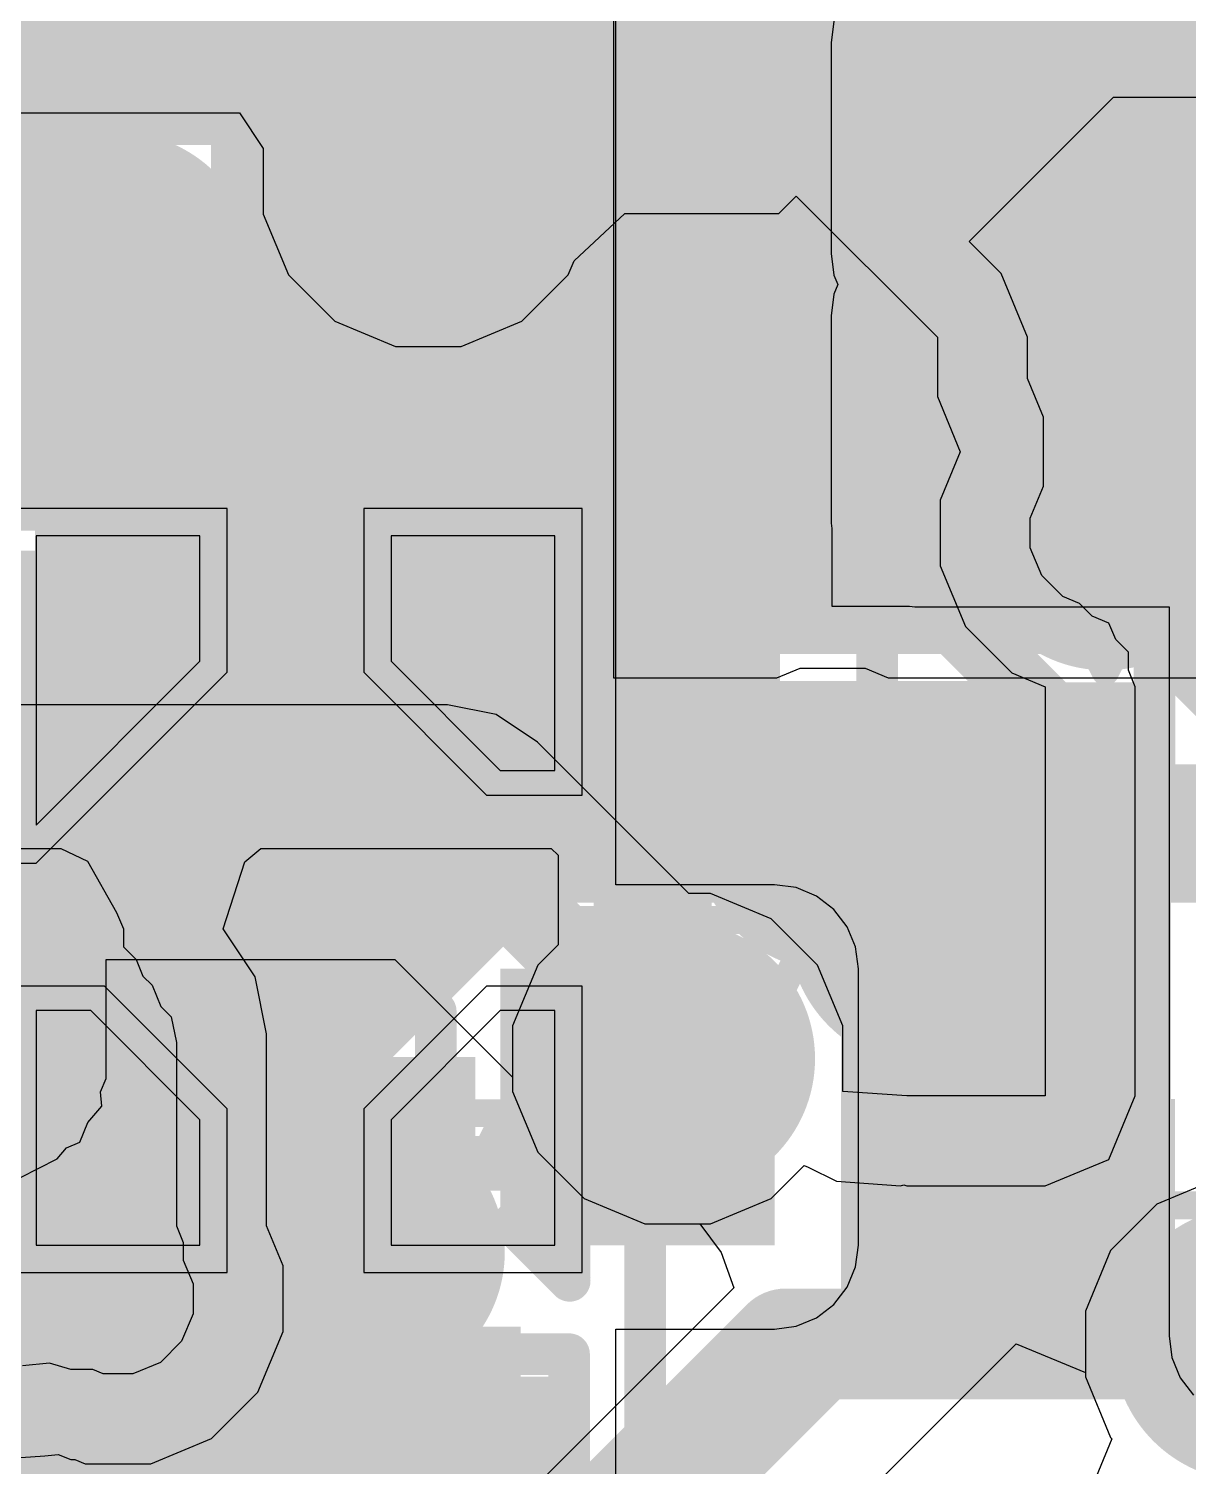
# Model space of a CAD drawing. Header units: inches. Extents: x -35 to 304, y -8 to 63.
# Drawn here: x 7.262 to 9.386, y 2.46 to 5.094 of the extents above; entities that cross this region are included whole.
import ezdxf

# ---------------------------------------------------------------- set-up
doc = ezdxf.new("R2010")
doc.units = ezdxf.units.IN
for name, color, linetype in [('Bottom Layer', 5, 'Continuous'), ('Bottom Overlay', 54, 'Continuous'), ('Bottom Paste', 16, 'Continuous'), ('Bottom Solder', 6, 'Continuous'), ('Drill Drawing', 1, 'Continuous'), ('Layer 2', 16, 'Continuous'), ('Layer 3', 76, 'Continuous'), ('Top Layer', 1, 'Continuous'), ('Top Overlay', 2, 'Continuous'), ('Top Paste', 8, 'Continuous'), ('Top Solder', 216, 'Continuous'), ('Via Holes', 16, 'Continuous')]:
    doc.layers.add(name, color=color, linetype=linetype)

# ---------------------------------------------------------------- blocks, each defined once
blk = doc.blocks.new('DC_096_7')
at = {"layer": 'Top Layer'}
blk.add_hatch(color=1, dxfattribs=at).paths.add_polyline_path([(-2.05, -0.7458), (-0.75, -0.7458), (-0.75, -1.7458), (-2.05, -1.7458)])
at = {"layer": 'Top Paste'}
blk.add_hatch(color=8, dxfattribs=at).paths.add_polyline_path([(-2.05, -0.7458), (-0.75, -0.7458), (-0.75, -1.7458), (-2.05, -1.7458)])
at = {"layer": 'Top Solder'}
blk.add_hatch(color=216, dxfattribs=at).paths.add_polyline_path([(-2.1, -0.6958), (-0.7, -0.6958), (-0.7, -1.7958), (-2.1, -1.7958)])
blk = doc.blocks.new('X_LLGA_3_9')
at = {"layer": 'Top Layer'}
for points in [[(-0.3, 0.3975), (0.3, 0.3975), (0.3, 0.0475), (-0.3, 0.0475)], [(-0.275, -0.0825), (-0.075, -0.0825), (-0.075, -0.3625), (-0.275, -0.3625)], [(0.075, -0.0825), (0.275, -0.0825), (0.275, -0.3625), (0.075, -0.3625)]]:
    blk.add_hatch(color=1, dxfattribs=at).paths.add_polyline_path(points)
at = {"layer": 'Top Paste'}
for points in [[(-0.3, 0.3975), (0.3, 0.3975), (0.3, 0.0475), (-0.3, 0.0475)], [(-0.275, -0.0825), (-0.075, -0.0825), (-0.075, -0.3625), (-0.275, -0.3625)], [(0.075, -0.0825), (0.275, -0.0825), (0.275, -0.3625), (0.075, -0.3625)]]:
    blk.add_hatch(color=8, dxfattribs=at).paths.add_polyline_path(points)
at = {"layer": 'Top Solder'}
for points in [[(-0.35, 0.4475), (0.35, 0.4475), (0.35, -0.0025), (-0.35, -0.0025)], [(-0.325, -0.0325), (-0.025, -0.0325), (-0.025, -0.4125), (-0.325, -0.4125)], [(0.025, -0.0325), (0.325, -0.0325), (0.325, -0.4125), (0.025, -0.4125)]]:
    blk.add_hatch(color=216, dxfattribs=at).paths.add_polyline_path(points)
at = {"layer": 'Top Overlay'}
for points, const_width in [([(-0.381, -0.2257, 1), (-0.4318, -0.2257, 1)], 0.1), ([(-0.4568, -0.2257, 1), (-0.4068, -0.2257, 1)], 0.05), ([(-0.406, -0.2257, 1), (-0.356, -0.2257, 1)], 0.05)]:
    blk.add_lwpolyline(points, format="xyb", close=True, dxfattribs=dict(at, const_width=const_width))
blk = doc.blocks.new('14_LGA__2_5_3__11')
at = {"layer": 'Top Layer'}
blk.add_hatch(color=1, dxfattribs=at).paths.add_polyline_path([(-0.855, 0.575), (-1.465, 0.575), (-1.465, 0.925), (-0.855, 0.925)])
at = {"layer": 'Top Paste'}
blk.add_hatch(color=8, dxfattribs=at).paths.add_polyline_path([(-0.855, 0.575), (-1.465, 0.575), (-1.465, 0.925), (-0.855, 0.925)])
at = {"layer": 'Top Solder'}
for points in [[(-0.7766, 0.5034), (-0.7766, 1.3166), (-0.2234, 1.3166), (-0.2234, 0.5034)], [(-0.7534, 0.4734), (-1.5666, 0.4734), (-1.5666, 1.0266), (-0.7534, 1.0266)]]:
    blk.add_hatch(color=216, dxfattribs=at).paths.add_polyline_path(points)
at = {"layer": 'Top Overlay', "const_width": 0.0762}
for points in [[(-1.55, 1.2), (-1.55, 1.3)], [(-0.95, 1.3), (-1.55, 1.3)]]:
    blk.add_lwpolyline(points, dxfattribs=at)
at = {"layer": 'Top Overlay', "const_width": 0.0381}
for points in [[(-1.569, 1.3, 1), (-1.5309, 1.3, 1)], [(-1.569, 1.3, 1), (-1.5309, 1.3, 1)], [(-0.9691, 1.3, 1), (-0.931, 1.3, 1)], [(-1.569, 1.2, 1), (-1.5309, 1.2, 1)]]:
    blk.add_lwpolyline(points, format="xyb", close=True, dxfattribs=at)
blk = doc.blocks.new('X2_SON_4_1_1__B_15')
at = {"layer": 'Bottom Layer'}
for points in [[(-0.55, 0.275), (-0.55, 0.375), (-0.45, 0.375), (-0.45, 0.275)], [(0.45, 0.275), (0.45, 0.375), (0.55, 0.375), (0.55, 0.275)], [(-0.3394, 0), (0, 0.3394), (0.3394, 0), (0, -0.3394)], [(-0.55, -0.375), (-0.55, -0.275), (-0.45, -0.275), (-0.45, -0.375)], [(0.45, -0.375), (0.45, -0.275), (0.55, -0.275), (0.55, -0.375)]]:
    blk.add_hatch(color=5, dxfattribs=at).paths.add_polyline_path(points)
at = {"layer": 'Bottom Paste'}
blk.add_hatch(color=16, dxfattribs=at).paths.add_polyline_path([(-0.3394, 0), (0, 0.3394), (0.3394, 0), (0, -0.3394)])
at = {"layer": 'Bottom Solder'}
blk.add_hatch(color=6, dxfattribs=at).paths.add_polyline_path([(-0.4831, 0), (0, 0.4831), (0.4831, 0), (0, -0.4831)])
at = {"layer": 'Bottom Layer'}
for p, q in [((-0.22, 0.475), (-0.65, 0.475)), ((-0.65, 0.475), (-0.65, 0.175)), ((-0.22, 0.375), (-0.22, 0.475)), ((0.65, 0.475), (0.22, 0.475)), ((0.22, 0.475), (0.22, 0.375)), ((0.65, 0.175), (0.65, 0.475)), ((-0.42, 0.175), (-0.22, 0.375)), ((0.22, 0.375), (0.42, 0.175)), ((-0.65, 0.175), (-0.42, 0.175)), ((0.42, 0.175), (0.65, 0.175)), ((-0.42, -0.175), (-0.65, -0.175)), ((-0.65, -0.175), (-0.65, -0.475)), ((-0.12, -0.475), (-0.42, -0.175)), ((0.42, -0.175), (0.22, -0.375)), ((0.65, -0.175), (0.42, -0.175)), ((0.65, -0.475), (0.65, -0.175)), ((0.22, -0.375), (0.22, -0.475)), ((-0.65, -0.475), (-0.12, -0.475)), ((0.22, -0.475), (0.65, -0.475))]:
    blk.add_line(p, q, dxfattribs=at)
at = {"layer": 'Bottom Overlay', "const_width": 0.0762}
for points in [[(0.4318, 0.5842), (-0.4572, 0.5842)], [(-0.5588, -0.0762), (-0.5588, 0.0762)], [(0.5588, -0.0762), (0.5588, 0.0762)], [(0.4318, -0.5842), (-0.4572, -0.5842)]]:
    blk.add_lwpolyline(points, dxfattribs=at)
at = {"layer": 'Bottom Overlay'}
for points, const_width in [([(-0.4763, 0.5842, 1), (-0.4381, 0.5842, 1)], 0.0381), ([(0.4128, 0.5842, 1), (0.4508, 0.5842, 1)], 0.0381), ([(-0.5778, 0.0762, 1), (-0.5398, 0.0762, 1)], 0.0381), ([(0.5398, 0.0762, 1), (0.5778, 0.0762, 1)], 0.0381), ([(-0.5778, -0.0762, 1), (-0.5398, -0.0762, 1)], 0.0381), ([(0.5398, -0.0762, 1), (0.5778, -0.0762, 1)], 0.0381), ([(-0.729, -0.325, 1), (-0.779, -0.325, 1)], 0.127), ([(-0.8108, -0.325, 1), (-0.7473, -0.325, 1)], 0.0635), ([(-0.7607, -0.325, 1), (-0.6972, -0.325, 1)], 0.0635), ([(-0.4763, -0.5842, 1), (-0.4381, -0.5842, 1)], 0.0381), ([(0.4128, -0.5842, 1), (0.4508, -0.5842, 1)], 0.0381)]:
    blk.add_lwpolyline(points, format="xyb", close=True, dxfattribs=dict(at, const_width=const_width))
at = {"layer": 'Bottom Paste'}
for p, q in [((-0.22, 0.475), (-0.65, 0.475)), ((-0.65, 0.475), (-0.65, 0.175)), ((-0.22, 0.375), (-0.22, 0.475)), ((0.65, 0.475), (0.22, 0.475)), ((0.22, 0.475), (0.22, 0.375)), ((0.65, 0.175), (0.65, 0.475)), ((-0.42, 0.175), (-0.22, 0.375)), ((0.22, 0.375), (0.42, 0.175)), ((-0.65, 0.175), (-0.42, 0.175)), ((0.42, 0.175), (0.65, 0.175)), ((-0.42, -0.175), (-0.65, -0.175)), ((-0.65, -0.175), (-0.65, -0.475)), ((-0.12, -0.475), (-0.42, -0.175)), ((0.42, -0.175), (0.22, -0.375)), ((0.65, -0.175), (0.42, -0.175)), ((0.65, -0.475), (0.65, -0.175)), ((0.22, -0.375), (0.22, -0.475)), ((-0.65, -0.475), (-0.12, -0.475)), ((0.22, -0.475), (0.65, -0.475))]:
    blk.add_line(p, q, dxfattribs=at)
at = {"layer": 'Bottom Solder'}
for p, q in [((-0.175, 0.525), (-0.7, 0.525)), ((-0.7, 0.525), (-0.7, 0.125)), ((-0.175, 0.35), (-0.175, 0.525)), ((0.7, 0.525), (0.175, 0.525)), ((0.175, 0.525), (0.175, 0.35)), ((0.7, 0.125), (0.7, 0.525)), ((-0.4, 0.125), (-0.175, 0.35)), ((0.175, 0.35), (0.4, 0.125)), ((-0.7, 0.125), (-0.4, 0.125)), ((0.4, 0.125), (0.7, 0.125)), ((-0.4, -0.125), (-0.7, -0.125)), ((-0.7, -0.125), (-0.7, -0.525)), ((-0.05, -0.475), (-0.4, -0.125)), ((0.4, -0.125), (0.175, -0.35)), ((0.7, -0.125), (0.4, -0.125)), ((0.7, -0.525), (0.7, -0.125)), ((0.175, -0.35), (0.175, -0.525)), ((-0.05, -0.525), (-0.05, -0.475)), ((-0.7, -0.525), (-0.05, -0.525)), ((0.175, -0.525), (0.7, -0.525))]:
    blk.add_line(p, q, dxfattribs=at)
blk = doc.blocks.new('R___0201_18')
at = {"layer": 'Top Layer'}
for points in [[(-0.41, 0.185), (-0.14, 0.185), (-0.14, -0.185), (-0.41, -0.185)], [(0.14, 0.185), (0.41, 0.185), (0.41, -0.185), (0.14, -0.185)]]:
    blk.add_hatch(color=1, dxfattribs=at).paths.add_polyline_path(points)
at = {"layer": 'Top Paste'}
for points in [[(-0.41, 0.185), (-0.14, 0.185), (-0.14, -0.185), (-0.41, -0.185)], [(0.14, 0.185), (0.41, 0.185), (0.41, -0.185), (0.14, -0.185)]]:
    blk.add_hatch(color=8, dxfattribs=at).paths.add_polyline_path(points)
at = {"layer": 'Top Solder'}
for points in [[(-0.465, 0.24), (-0.085, 0.24), (-0.085, -0.24), (-0.465, -0.24)], [(0.085, 0.24), (0.465, 0.24), (0.465, -0.24), (0.085, -0.24)]]:
    blk.add_hatch(color=216, dxfattribs=at).paths.add_polyline_path(points)
at = {"layer": 'Top Overlay', "const_width": 0.0762}
for points in [[(-0.4826, 0.254), (0.4826, 0.254)], [(-0.4826, 0.254), (-0.4826, -0.254)], [(0.4826, 0.254), (0.4826, -0.254)], [(-0.4826, -0.254), (0.4826, -0.254)]]:
    blk.add_lwpolyline(points, dxfattribs=at)
at = {"layer": 'Top Overlay', "const_width": 0.0381}
for points in [[(-0.5016, 0.254, 1), (-0.4636, 0.254, 1)], [(-0.5016, 0.254, 1), (-0.4636, 0.254, 1)], [(0.4636, 0.254, 1), (0.5016, 0.254, 1)], [(0.4636, 0.254, 1), (0.5016, 0.254, 1)], [(-0.5016, -0.254, 1), (-0.4636, -0.254, 1)], [(-0.5016, -0.254, 1), (-0.4636, -0.254, 1)], [(0.4636, -0.254, 1), (0.5016, -0.254, 1)], [(0.4636, -0.254, 1), (0.5016, -0.254, 1)]]:
    blk.add_lwpolyline(points, format="xyb", close=True, dxfattribs=at)
blk = doc.blocks.new('R___0201_19')
at = {"layer": 'Top Layer'}
for points in [[(-0.41, 0.185), (-0.14, 0.185), (-0.14, -0.185), (-0.41, -0.185)], [(0.14, 0.185), (0.41, 0.185), (0.41, -0.185), (0.14, -0.185)]]:
    blk.add_hatch(color=1, dxfattribs=at).paths.add_polyline_path(points)
at = {"layer": 'Top Paste'}
for points in [[(-0.41, 0.185), (-0.14, 0.185), (-0.14, -0.185), (-0.41, -0.185)], [(0.14, 0.185), (0.41, 0.185), (0.41, -0.185), (0.14, -0.185)]]:
    blk.add_hatch(color=8, dxfattribs=at).paths.add_polyline_path(points)
at = {"layer": 'Top Solder'}
for points in [[(-0.465, 0.24), (-0.085, 0.24), (-0.085, -0.24), (-0.465, -0.24)], [(0.085, 0.24), (0.465, 0.24), (0.465, -0.24), (0.085, -0.24)]]:
    blk.add_hatch(color=216, dxfattribs=at).paths.add_polyline_path(points)
at = {"layer": 'Top Overlay', "const_width": 0.0762}
for points in [[(0.4826, 0.254), (-0.4826, 0.254)], [(-0.4826, -0.254), (-0.4826, 0.254)], [(0.4826, -0.254), (0.4826, 0.254)], [(0.4826, -0.254), (-0.4826, -0.254)]]:
    blk.add_lwpolyline(points, dxfattribs=at)
at = {"layer": 'Top Overlay', "const_width": 0.0381}
for points in [[(-0.5016, 0.254, 1), (-0.4636, 0.254, 1)], [(-0.5016, 0.254, 1), (-0.4636, 0.254, 1)], [(0.4636, 0.254, 1), (0.5016, 0.254, 1)], [(0.4636, 0.254, 1), (0.5016, 0.254, 1)], [(-0.5016, -0.254, 1), (-0.4636, -0.254, 1)], [(-0.5016, -0.254, 1), (-0.4636, -0.254, 1)], [(0.4636, -0.254, 1), (0.5016, -0.254, 1)], [(0.4636, -0.254, 1), (0.5016, -0.254, 1)]]:
    blk.add_lwpolyline(points, format="xyb", close=True, dxfattribs=at)
blk = doc.blocks.new('R___0201_B_24')
at = {"layer": 'Bottom Layer'}
for points in [[(-0.41, 0.185), (-0.14, 0.185), (-0.14, -0.185), (-0.41, -0.185)], [(0.14, 0.185), (0.41, 0.185), (0.41, -0.185), (0.14, -0.185)]]:
    blk.add_hatch(color=5, dxfattribs=at).paths.add_polyline_path(points)
at = {"layer": 'Bottom Paste'}
for points in [[(-0.41, 0.185), (-0.14, 0.185), (-0.14, -0.185), (-0.41, -0.185)], [(0.14, 0.185), (0.41, 0.185), (0.41, -0.185), (0.14, -0.185)]]:
    blk.add_hatch(color=16, dxfattribs=at).paths.add_polyline_path(points)
at = {"layer": 'Bottom Solder'}
for points in [[(-0.465, 0.24), (-0.085, 0.24), (-0.085, -0.24), (-0.465, -0.24)], [(0.085, 0.24), (0.465, 0.24), (0.465, -0.24), (0.085, -0.24)]]:
    blk.add_hatch(color=6, dxfattribs=at).paths.add_polyline_path(points)
at = {"layer": 'Bottom Overlay', "const_width": 0.0762}
for points in [[(-0.4826, 0.254), (-0.4826, -0.254)], [(0.4826, 0.254), (-0.4826, 0.254)], [(0.4826, 0.254), (0.4826, -0.254)], [(0.4826, -0.254), (-0.4826, -0.254)]]:
    blk.add_lwpolyline(points, dxfattribs=at)
at = {"layer": 'Bottom Overlay', "const_width": 0.0381}
for points in [[(-0.5016, 0.254, 1), (-0.4636, 0.254, 1)], [(-0.5016, 0.254, 1), (-0.4636, 0.254, 1)], [(0.4636, 0.254, 1), (0.5016, 0.254, 1)], [(0.4636, 0.254, 1), (0.5016, 0.254, 1)], [(-0.5016, -0.254, 1), (-0.4636, -0.254, 1)], [(-0.5016, -0.254, 1), (-0.4636, -0.254, 1)], [(0.4636, -0.254, 1), (0.5016, -0.254, 1)], [(0.4636, -0.254, 1), (0.5016, -0.254, 1)]]:
    blk.add_lwpolyline(points, format="xyb", close=True, dxfattribs=at)
blk = doc.blocks.new('R___0201_B_26')
at = {"layer": 'Bottom Layer'}
for points in [[(-0.3766, 0.185), (-0.1734, 0.185), (-0.1734, -0.185), (-0.3766, -0.185)], [(0.1734, 0.185), (0.3766, 0.185), (0.3766, -0.185), (0.1734, -0.185)]]:
    blk.add_hatch(color=5, dxfattribs=at).paths.add_polyline_path(points)
at = {"layer": 'Bottom Paste'}
for points in [[(-0.3766, 0.185), (-0.1734, 0.185), (-0.1734, -0.185), (-0.3766, -0.185)], [(0.1734, 0.185), (0.3766, 0.185), (0.3766, -0.185), (0.1734, -0.185)]]:
    blk.add_hatch(color=16, dxfattribs=at).paths.add_polyline_path(points)
at = {"layer": 'Bottom Solder'}
for points in [[(-0.4316, 0.24), (-0.1184, 0.24), (-0.1184, -0.24), (-0.4316, -0.24)], [(0.1184, 0.24), (0.4316, 0.24), (0.4316, -0.24), (0.1184, -0.24)]]:
    blk.add_hatch(color=6, dxfattribs=at).paths.add_polyline_path(points)
at = {"layer": 'Bottom Overlay', "const_width": 0.0762}
for points in [[(0.4826, 0.254), (-0.4826, 0.254)], [(-0.4826, -0.254), (-0.4826, 0.254)], [(0.4826, -0.254), (0.4826, 0.254)], [(0.4826, -0.254), (-0.4826, -0.254)]]:
    blk.add_lwpolyline(points, dxfattribs=at)
at = {"layer": 'Bottom Overlay', "const_width": 0.0381}
for points in [[(-0.5016, 0.254, 1), (-0.4636, 0.254, 1)], [(-0.5016, 0.254, 1), (-0.4636, 0.254, 1)], [(0.4636, 0.254, 1), (0.5016, 0.254, 1)], [(0.4636, 0.254, 1), (0.5016, 0.254, 1)], [(-0.5016, -0.254, 1), (-0.4636, -0.254, 1)], [(-0.5016, -0.254, 1), (-0.4636, -0.254, 1)], [(0.4636, -0.254, 1), (0.5016, -0.254, 1)], [(0.4636, -0.254, 1), (0.5016, -0.254, 1)]]:
    blk.add_lwpolyline(points, format="xyb", close=True, dxfattribs=at)
blk = doc.blocks.new('CAP_0201_B_42')
at = {"layer": 'Bottom Layer'}
for points in [[(-0.45, 0.15), (-0.15, 0.15), (-0.15, -0.15), (-0.45, -0.15)], [(0.15, 0.15), (0.45, 0.15), (0.45, -0.15), (0.15, -0.15)]]:
    blk.add_hatch(color=5, dxfattribs=at).paths.add_polyline_path(points)
at = {"layer": 'Bottom Paste'}
for points in [[(-0.45, 0.15), (-0.15, 0.15), (-0.15, -0.15), (-0.45, -0.15)], [(0.15, 0.15), (0.45, 0.15), (0.45, -0.15), (0.15, -0.15)]]:
    blk.add_hatch(color=16, dxfattribs=at).paths.add_polyline_path(points)
at = {"layer": 'Bottom Solder'}
for points in [[(-0.505, 0.205), (-0.095, 0.205), (-0.095, -0.205), (-0.505, -0.205)], [(0.095, 0.205), (0.505, 0.205), (0.505, -0.205), (0.095, -0.205)]]:
    blk.add_hatch(color=6, dxfattribs=at).paths.add_polyline_path(points)
at = {"layer": 'Bottom Overlay', "const_width": 0.127}
for points in [[(-0.5334, 0.2286), (-0.2032, 0.2286)], [(-0.5334, -0.2286), (-0.5334, 0.2286)], [(0.2032, 0.2286), (0.5334, 0.2286)], [(0.5334, -0.2286), (0.5334, 0.2286)], [(-0.5334, -0.2286), (-0.2032, -0.2286)], [(0.2032, -0.2286), (0.5334, -0.2286)]]:
    blk.add_lwpolyline(points, dxfattribs=at)
at = {"layer": 'Bottom Overlay', "const_width": 0.0635}
for points in [[(-0.5651, 0.2286, 1), (-0.5016, 0.2286, 1)], [(-0.5651, 0.2286, 1), (-0.5016, 0.2286, 1)], [(-0.2349, 0.2286, 1), (-0.1714, 0.2286, 1)], [(0.1714, 0.2286, 1), (0.2349, 0.2286, 1)], [(0.5016, 0.2286, 1), (0.5651, 0.2286, 1)], [(0.5016, 0.2286, 1), (0.5651, 0.2286, 1)], [(-0.5651, -0.2286, 1), (-0.5016, -0.2286, 1)], [(-0.5651, -0.2286, 1), (-0.5016, -0.2286, 1)], [(-0.2349, -0.2286, 1), (-0.1714, -0.2286, 1)], [(0.1714, -0.2286, 1), (0.2349, -0.2286, 1)], [(0.5016, -0.2286, 1), (0.5651, -0.2286, 1)], [(0.5016, -0.2286, 1), (0.5651, -0.2286, 1)]]:
    blk.add_lwpolyline(points, format="xyb", close=True, dxfattribs=at)
blk = doc.blocks.new('C___0603_B_43')
at = {"layer": 'Bottom Layer'}
for points in [[(-1.143, -0.4445), (-1.143, 0.4445), (-0.381, 0.4445), (-0.381, -0.4445)], [(0.381, -0.4445), (0.381, 0.4445), (1.143, 0.4445), (1.143, -0.4445)]]:
    blk.add_hatch(color=5, dxfattribs=at).paths.add_polyline_path(points)
at = {"layer": 'Bottom Paste'}
for points in [[(-1.143, -0.4445), (-1.143, 0.4445), (-0.381, 0.4445), (-0.381, -0.4445)], [(0.381, -0.4445), (0.381, 0.4445), (1.143, 0.4445), (1.143, -0.4445)]]:
    blk.add_hatch(color=16, dxfattribs=at).paths.add_polyline_path(points)
at = {"layer": 'Bottom Solder'}
for points in [[(-1.203, -0.5045), (-1.203, 0.5045), (-0.321, 0.5045), (-0.321, -0.5045)], [(0.321, -0.5045), (0.321, 0.5045), (1.203, 0.5045), (1.203, -0.5045)]]:
    blk.add_hatch(color=6, dxfattribs=at).paths.add_polyline_path(points)
at = {"layer": 'Bottom Overlay', "const_width": 0.0762}
for points in [[(-1.2446, 0.5334), (-0.4572, 0.5334)], [(-1.2446, 0.5334), (-1.2446, -0.5334)], [(0.4572, 0.5334), (1.2446, 0.5334)], [(1.2446, 0.5334), (1.2446, -0.5334)], [(-1.2446, -0.5334), (-0.4572, -0.5334)], [(0.4572, -0.5334), (1.2446, -0.5334)]]:
    blk.add_lwpolyline(points, dxfattribs=at)
at = {"layer": 'Bottom Overlay', "const_width": 0.0381}
for points in [[(-1.2636, 0.5334, 1), (-1.2255, 0.5334, 1)], [(-1.2636, 0.5334, 1), (-1.2255, 0.5334, 1)], [(-0.4763, 0.5334, 1), (-0.4381, 0.5334, 1)], [(0.4381, 0.5334, 1), (0.4763, 0.5334, 1)], [(1.2255, 0.5334, 1), (1.2636, 0.5334, 1)], [(1.2255, 0.5334, 1), (1.2636, 0.5334, 1)], [(-1.2636, -0.5334, 1), (-1.2255, -0.5334, 1)], [(-1.2636, -0.5334, 1), (-1.2255, -0.5334, 1)], [(-0.4763, -0.5334, 1), (-0.4381, -0.5334, 1)], [(0.4381, -0.5334, 1), (0.4763, -0.5334, 1)], [(1.2255, -0.5334, 1), (1.2636, -0.5334, 1)], [(1.2255, -0.5334, 1), (1.2636, -0.5334, 1)]]:
    blk.add_lwpolyline(points, format="xyb", close=True, dxfattribs=at)

msp = doc.modelspace()

# ---------------------------------------------------------------- hatches: boundary and pattern name
at = {"layer": 'Bottom Layer'}
for points in [[(6.6554, 4.9178), (8.2255, 4.9178), (8.2255, 5.594), (6.6554, 5.594)], [(7.7807, 3.811), (8.6382, 3.811), (8.6382, 5.594), (7.7807, 5.594)], [(8.8851, 4.682), (10.1042, 4.682), (10.1042, 5.0678), (8.8851, 5.0678)], [(7.2737, 3.9347), (7.5755, 3.9347), (7.5755, 4.6654), (7.2737, 4.6654)], [(8.8851, 4.1881), (10.1042, 4.1881), (10.1042, 4.5678), (8.8851, 4.5678)], [(7.4469, 3.5506), (7.7849, 3.2126), (8.3106, 3.7384), (7.9726, 4.0763)], [(7.913, 3.516), (9.1313, 3.516), (9.1313, 3.8747), (7.913, 3.8747)], [(8.7494, 2.61), (9.3542, 2.61), (9.3542, 3.8747), (8.7494, 3.8747)], [(8.1258, 2.8647), (8.6279, 2.8647), (8.6279, 3.3715), (8.1258, 3.3715)], [(7.2737, 2.2304), (7.5755, 2.2304), (7.5755, 3.0797), (7.2737, 3.0797)], [(7.2737, 1.3699), (8.1627, 1.3699), (8.1627, 2.7155), (7.2737, 2.7155)]]:
    msp.add_hatch(color=5, dxfattribs=at).paths.add_polyline_path(points)
h = msp.add_hatch(color=5, dxfattribs=at)
edge = h.paths.add_edge_path()
edge.add_arc((7.4255, 4.6521), 0.15, 0, 360)
h = msp.add_hatch(color=5, dxfattribs=at)
edge = h.paths.add_edge_path()
edge.add_arc((7.7604, 3.4735), 0.15, 0, 360)
h = msp.add_hatch(color=5, dxfattribs=at)
edge = h.paths.add_edge_path()
edge.add_arc((8.9051, 3.4447), 0.15, 0, 360)
h = msp.add_hatch(color=5, dxfattribs=at)
edge = h.paths.add_edge_path()
edge.add_arc((8.4505, 3.2067), 0.15, 0, 360)
h = msp.add_hatch(color=5, dxfattribs=at)
edge = h.paths.add_edge_path()
edge.add_arc((7.4255, 2.7667), 0.15, 0, 360)
at = {"layer": 'Bottom Solder'}
h = msp.add_hatch(color=6, dxfattribs=at)
edge = h.paths.add_edge_path()
edge.add_arc((7.4255, 4.6521), 0.2516, 0, 360)
h = msp.add_hatch(color=6, dxfattribs=at)
edge = h.paths.add_edge_path()
edge.add_arc((7.7604, 3.4735), 0.2516, 0, 360)
h = msp.add_hatch(color=6, dxfattribs=at)
edge = h.paths.add_edge_path()
edge.add_arc((8.9051, 3.4447), 0.2516, 0, 360)
h = msp.add_hatch(color=6, dxfattribs=at)
edge = h.paths.add_edge_path()
edge.add_arc((8.4505, 3.2067), 0.2516, 0, 360)
h = msp.add_hatch(color=6, dxfattribs=at)
edge = h.paths.add_edge_path()
edge.add_arc((7.4255, 2.7667), 0.2516, 0, 360)
at = {"layer": 'Layer 2'}
h = msp.add_hatch(color=16, dxfattribs=at)
edge = h.paths.add_edge_path()
edge.add_arc((7.9938, 4.814), 0.15, 0, 360)
h = msp.add_hatch(color=16, dxfattribs=at)
edge = h.paths.add_edge_path()
edge.add_arc((7.4255, 4.6521), 0.15, 0, 360)
h = msp.add_hatch(color=16, dxfattribs=at)
edge = h.paths.add_edge_path()
edge.add_arc((9.2287, 4.48), 0.15, 0, 360)
h = msp.add_hatch(color=16, dxfattribs=at)
edge = h.paths.add_edge_path()
edge.add_arc((9.2339, 4.1698), 0.15, 0, 360)
h = msp.add_hatch(color=16, dxfattribs=at)
edge = h.paths.add_edge_path()
edge.add_arc((8.7343, 3.6192), 0.15, 0, 360)
h = msp.add_hatch(color=16, dxfattribs=at)
edge = h.paths.add_edge_path()
edge.add_arc((8.4505, 3.2067), 0.15, 0, 360)
h = msp.add_hatch(color=16, dxfattribs=at)
edge = h.paths.add_edge_path()
edge.add_arc((7.8823, 2.8526), 0.15, 0, 360)
h = msp.add_hatch(color=16, dxfattribs=at)
edge = h.paths.add_edge_path()
edge.add_arc((9.4996, 2.6839), 0.15, 0, 360)
at = {"layer": 'Layer 3'}
h = msp.add_hatch(color=76, dxfattribs=at)
edge = h.paths.add_edge_path()
edge.add_arc((7.9938, 4.814), 0.15, 0, 360)
h = msp.add_hatch(color=76, dxfattribs=at)
edge = h.paths.add_edge_path()
edge.add_arc((7.4255, 4.6521), 0.15, 0, 360)
h = msp.add_hatch(color=76, dxfattribs=at)
edge = h.paths.add_edge_path()
edge.add_arc((7.7604, 3.4735), 0.15, 0, 360)
h = msp.add_hatch(color=76, dxfattribs=at)
edge = h.paths.add_edge_path()
edge.add_arc((8.9051, 3.4447), 0.15, 0, 360)
h = msp.add_hatch(color=76, dxfattribs=at)
edge = h.paths.add_edge_path()
edge.add_arc((8.4505, 3.2067), 0.15, 0, 360)
h = msp.add_hatch(color=76, dxfattribs=at)
edge = h.paths.add_edge_path()
edge.add_arc((7.8823, 2.8526), 0.15, 0, 360)
h = msp.add_hatch(color=76, dxfattribs=at)
edge = h.paths.add_edge_path()
edge.add_arc((7.4255, 2.7667), 0.15, 0, 360)
h = msp.add_hatch(color=76, dxfattribs=at)
edge = h.paths.add_edge_path()
edge.add_arc((9.4996, 2.6839), 0.15, 0, 360)
at = {"layer": 'Top Layer'}
for points in [[(7.5957, 3.8676), (8.1689, 3.8676), (8.1689, 5.2948), (7.5957, 5.2948)], [(8.3878, 3.9582), (9.7205, 3.9582), (9.7205, 5.298), (8.3878, 5.298)], [(5.9419, 4.6878), (7.323, 4.6878), (7.323, 4.9708), (5.9419, 4.9708)], [(6.6744, 4.2846), (7.323, 4.2846), (7.323, 4.5546), (6.6744, 4.5546)], [(7.1161, 3.8676), (8.1689, 3.8676), (8.1689, 4.1376), (7.1161, 4.1376)], [(7.1161, 3.4842), (8.1689, 3.4842), (8.1689, 3.7542), (7.1161, 3.7542)], [(7.4094, 2.5984), (8.0801, 2.5984), (8.0801, 3.2099), (7.4094, 3.2099)]]:
    msp.add_hatch(color=1, dxfattribs=at).paths.add_polyline_path(points)
h = msp.add_hatch(color=1, dxfattribs=at)
edge = h.paths.add_edge_path()
edge.add_arc((7.9938, 4.814), 0.15, 0, 360)
h = msp.add_hatch(color=1, dxfattribs=at)
edge = h.paths.add_edge_path()
edge.add_arc((9.2287, 4.48), 0.15, 0, 360)
h = msp.add_hatch(color=1, dxfattribs=at)
edge = h.paths.add_edge_path()
edge.add_arc((9.2339, 4.1698), 0.15, 0, 360)
h = msp.add_hatch(color=1, dxfattribs=at)
edge = h.paths.add_edge_path()
edge.add_arc((8.7343, 3.6192), 0.15, 0, 360)
h = msp.add_hatch(color=1, dxfattribs=at)
edge = h.paths.add_edge_path()
edge.add_arc((8.4505, 3.2067), 0.15, 0, 360)
h = msp.add_hatch(color=1, dxfattribs=at)
edge = h.paths.add_edge_path()
edge.add_arc((7.8823, 2.8526), 0.15, 0, 360)
h = msp.add_hatch(color=1, dxfattribs=at)
edge = h.paths.add_edge_path()
edge.add_arc((9.4996, 2.6839), 0.15, 0, 360)
at = {"layer": 'Top Solder'}
h = msp.add_hatch(color=216, dxfattribs=at)
edge = h.paths.add_edge_path()
edge.add_arc((7.9938, 4.814), 0.2516, 0, 360)
h = msp.add_hatch(color=216, dxfattribs=at)
edge = h.paths.add_edge_path()
edge.add_arc((9.2287, 4.48), 0.2516, 0, 360)
h = msp.add_hatch(color=216, dxfattribs=at)
edge = h.paths.add_edge_path()
edge.add_arc((9.5532, 4.48), 0.2516, 0, 360)
h = msp.add_hatch(color=216, dxfattribs=at)
edge = h.paths.add_edge_path()
edge.add_arc((9.2339, 4.1698), 0.2516, 0, 360)
h = msp.add_hatch(color=216, dxfattribs=at)
edge = h.paths.add_edge_path()
edge.add_arc((9.5532, 4.1664), 0.2516, 0, 360)
h = msp.add_hatch(color=216, dxfattribs=at)
edge = h.paths.add_edge_path()
edge.add_arc((8.7343, 3.6192), 0.2516, 0, 360)
h = msp.add_hatch(color=216, dxfattribs=at)
edge = h.paths.add_edge_path()
edge.add_arc((8.4505, 3.2067), 0.2516, 0, 360)
h = msp.add_hatch(color=216, dxfattribs=at)
edge = h.paths.add_edge_path()
edge.add_arc((7.8823, 2.8526), 0.2516, 0, 360)
h = msp.add_hatch(color=216, dxfattribs=at)
edge = h.paths.add_edge_path()
edge.add_arc((9.4996, 2.6839), 0.2516, 0, 360)
at = {"layer": 'Via Holes'}
h = msp.add_hatch(color=7, dxfattribs=at)
edge = h.paths.add_edge_path()
edge.add_arc((7.9938, 4.814), 0.075, 0, 360)
h = msp.add_hatch(color=7, dxfattribs=at)
edge = h.paths.add_edge_path()
edge.add_arc((7.4255, 4.6521), 0.075, 0, 360)
h = msp.add_hatch(color=7, dxfattribs=at)
edge = h.paths.add_edge_path()
edge.add_arc((9.2287, 4.48), 0.075, 0, 360)
h = msp.add_hatch(color=7, dxfattribs=at)
edge = h.paths.add_edge_path()
edge.add_arc((9.2339, 4.1698), 0.075, 0, 360)
h = msp.add_hatch(color=7, dxfattribs=at)
edge = h.paths.add_edge_path()
edge.add_arc((8.7343, 3.6192), 0.075, 0, 360)
h = msp.add_hatch(color=7, dxfattribs=at)
edge = h.paths.add_edge_path()
edge.add_arc((7.7604, 3.4735), 0.075, 0, 360)
h = msp.add_hatch(color=7, dxfattribs=at)
edge = h.paths.add_edge_path()
edge.add_arc((8.9051, 3.4447), 0.075, 0, 360)
h = msp.add_hatch(color=7, dxfattribs=at)
edge = h.paths.add_edge_path()
edge.add_arc((8.4505, 3.2067), 0.075, 0, 360)
h = msp.add_hatch(color=7, dxfattribs=at)
edge = h.paths.add_edge_path()
edge.add_arc((7.8823, 2.8526), 0.075, 0, 360)
h = msp.add_hatch(color=7, dxfattribs=at)
edge = h.paths.add_edge_path()
edge.add_arc((7.4255, 2.7667), 0.075, 0, 360)

# ---------------------------------------------------------------- linework, layer by layer
at = {"layer": 'Bottom Layer'}
for p, q in [((8.3375, 3.5252), (8.3375, 5.8079)), ((8.7366, 5.1076), (8.7314, 5.0678)), ((8.7314, 5.0678), (8.7314, 4.682)), ((8.7314, 4.682), (8.7366, 4.6423)), ((8.7366, 4.6423), (8.7438, 4.6249)), ((8.7438, 4.6249), (8.7366, 4.6076)), ((8.7366, 4.6076), (8.7314, 4.5678)), ((8.7314, 4.5678), (8.7314, 4.1881)), ((8.7314, 4.1881), (8.7327, 4.1781)), ((8.7327, 4.1781), (8.7327, 4.0357)), ((8.7327, 4.0357), (8.8751, 4.0357)), ((8.8751, 4.0357), (8.8851, 4.0344)), ((8.8851, 4.0344), (9.3505, 4.0344)), ((9.3505, 4.0344), (9.3505, 3.5051)), ((8.6279, 3.5252), (8.3375, 3.5252)), ((8.6677, 3.52), (8.6279, 3.5252)), ((8.7047, 3.5046), (8.6677, 3.52)), ((8.7366, 3.4802), (8.7047, 3.5046)), ((9.3505, 3.5051), (9.3505, 2.6989)), ((8.761, 3.4484), (8.7366, 3.4802)), ((8.7764, 3.4113), (8.761, 3.4484)), ((8.7816, 3.3715), (8.7764, 3.4113)), ((8.7816, 2.8647), (8.7816, 3.3715)), ((8.7764, 2.825), (8.7816, 2.8647)), ((8.761, 2.7879), (8.7764, 2.825)), ((8.7366, 2.756), (8.761, 2.7879)), ((8.7047, 2.7316), (8.7366, 2.756)), ((8.6279, 2.711), (8.6677, 2.7163)), ((8.6677, 2.7163), (8.7047, 2.7316)), ((8.3375, 0.2118), (8.3375, 2.711)), ((8.3375, 2.711), (8.6279, 2.711)), ((9.3505, 2.6989), (9.3557, 2.6592)), ((9.3557, 2.6592), (9.3711, 2.6221)), ((9.3711, 2.6221), (9.3955, 2.5902))]:
    msp.add_line(p, q, dxfattribs=at)
for points, const_width in [([(8.9817, 2.932), (8.9817, 3.3947)], 0.254), ([(7.4255, 2.8647), (7.4255, 3.0147)], 0.1016), ([(8.9817, 2.932), (8.9862, 2.9275)], 0.254)]:
    msp.add_lwpolyline(points, dxfattribs=dict(at, const_width=const_width))
for points, const_width in [([(8.9182, 3.3947, 1), (9.0452, 3.3947, 1)], 0.127), ([(7.4001, 3.0147, 1), (7.4509, 3.0147, 1)], 0.0508), ([(8.9182, 2.932, 1), (9.0452, 2.932, 1)], 0.127), ([(8.9182, 2.932, 1), (9.0452, 2.932, 1)], 0.127), ([(8.9227, 2.9275, 1), (9.0497, 2.9275, 1)], 0.127), ([(7.4001, 2.8647, 1), (7.4509, 2.8647, 1)], 0.0508)]:
    msp.add_lwpolyline(points, format="xyb", close=True, dxfattribs=dict(at, const_width=const_width))
at = {"layer": 'Drill Drawing', "const_width": 0.0508}
for points in [[(7.7398, 5.068), (8.2478, 5.068)], [(7.7398, 5.068), (7.9938, 4.56)], [(7.9938, 4.56), (8.2478, 5.068)], [(7.1715, 4.9061), (7.6795, 4.9061)], [(7.1715, 4.9061), (7.4255, 4.3981)], [(7.4255, 4.3981), (7.6795, 4.9061)], [(8.9747, 4.734), (9.4827, 4.734)], [(8.9747, 4.734), (9.2287, 4.226)], [(9.2287, 4.226), (9.4827, 4.734)], [(9.2992, 4.734), (9.8072, 4.734)], [(9.2992, 4.734), (9.5532, 4.226)], [(8.9799, 4.4238), (9.4879, 4.4238)], [(8.9799, 4.4238), (9.2339, 3.9158)], [(9.2339, 3.9158), (9.4879, 4.4238)], [(9.2992, 4.4204), (9.8072, 4.4204)], [(9.2992, 4.4204), (9.5532, 3.9124)], [(8.4803, 3.8732), (8.9883, 3.8732)], [(8.4803, 3.8732), (8.7343, 3.3652)], [(8.7343, 3.3652), (8.9883, 3.8732)], [(7.5064, 3.7275), (8.0144, 3.7275)], [(7.5064, 3.7275), (7.7604, 3.2195)], [(7.7604, 3.2195), (8.0144, 3.7275)], [(8.6511, 3.6987), (9.1591, 3.6987)], [(8.6511, 3.6987), (8.9051, 3.1907)], [(8.9051, 3.1907), (9.1591, 3.6987)], [(8.1965, 3.4607), (8.7045, 3.4607)], [(8.1965, 3.4607), (8.4505, 2.9527)], [(8.4505, 2.9527), (8.7045, 3.4607)], [(7.6283, 3.1066), (8.1363, 3.1066)], [(7.6283, 3.1066), (7.8823, 2.5986)], [(7.8823, 2.5986), (8.1363, 3.1066)], [(7.1715, 3.0207), (7.6795, 3.0207)], [(7.1715, 3.0207), (7.4255, 2.5127)], [(7.4255, 2.5127), (7.6795, 3.0207)], [(9.2456, 2.9379), (9.7536, 2.9379)], [(9.2456, 2.9379), (9.4996, 2.4299)]]:
    msp.add_lwpolyline(points, dxfattribs=at)
at = {"layer": 'Drill Drawing', "const_width": 0.0254}
for points in [[(7.7271, 5.068, 1), (7.7525, 5.068, 1)], [(7.7271, 5.068, 1), (7.7525, 5.068, 1)], [(8.2351, 5.068, 1), (8.2605, 5.068, 1)], [(8.2351, 5.068, 1), (8.2605, 5.068, 1)], [(7.6668, 4.9061, 1), (7.6922, 4.9061, 1)], [(7.6668, 4.9061, 1), (7.6922, 4.9061, 1)], [(8.962, 4.734, 1), (8.9874, 4.734, 1)], [(8.962, 4.734, 1), (8.9874, 4.734, 1)], [(9.2865, 4.734, 1), (9.3119, 4.734, 1)], [(9.2865, 4.734, 1), (9.3119, 4.734, 1)], [(7.9811, 4.56, 1), (8.0065, 4.56, 1)], [(7.9811, 4.56, 1), (8.0065, 4.56, 1)], [(8.9672, 4.4238, 1), (8.9926, 4.4238, 1)], [(8.9672, 4.4238, 1), (8.9926, 4.4238, 1)], [(9.2865, 4.4204, 1), (9.3119, 4.4204, 1)], [(9.2865, 4.4204, 1), (9.3119, 4.4204, 1)], [(7.4128, 4.3981, 1), (7.4382, 4.3981, 1)], [(7.4128, 4.3981, 1), (7.4382, 4.3981, 1)], [(9.216, 4.226, 1), (9.2414, 4.226, 1)], [(9.216, 4.226, 1), (9.2414, 4.226, 1)], [(9.2212, 3.9158, 1), (9.2466, 3.9158, 1)], [(9.2212, 3.9158, 1), (9.2466, 3.9158, 1)], [(8.4676, 3.8732, 1), (8.493, 3.8732, 1)], [(8.4676, 3.8732, 1), (8.493, 3.8732, 1)], [(8.9756, 3.8732, 1), (9.001, 3.8732, 1)], [(8.9756, 3.8732, 1), (9.001, 3.8732, 1)], [(7.4937, 3.7275, 1), (7.5191, 3.7275, 1)], [(7.4937, 3.7275, 1), (7.5191, 3.7275, 1)], [(8.0017, 3.7275, 1), (8.0271, 3.7275, 1)], [(8.0017, 3.7275, 1), (8.0271, 3.7275, 1)], [(8.6384, 3.6987, 1), (8.6638, 3.6987, 1)], [(8.6384, 3.6987, 1), (8.6638, 3.6987, 1)], [(9.1464, 3.6987, 1), (9.1718, 3.6987, 1)], [(9.1464, 3.6987, 1), (9.1718, 3.6987, 1)], [(8.1838, 3.4607, 1), (8.2092, 3.4607, 1)], [(8.1838, 3.4607, 1), (8.2092, 3.4607, 1)], [(8.6918, 3.4607, 1), (8.7172, 3.4607, 1)], [(8.6918, 3.4607, 1), (8.7172, 3.4607, 1)], [(8.7216, 3.3652, 1), (8.747, 3.3652, 1)], [(8.7216, 3.3652, 1), (8.747, 3.3652, 1)], [(7.7477, 3.2195, 1), (7.7731, 3.2195, 1)], [(7.7477, 3.2195, 1), (7.7731, 3.2195, 1)], [(8.8924, 3.1907, 1), (8.9178, 3.1907, 1)], [(8.8924, 3.1907, 1), (8.9178, 3.1907, 1)], [(7.6156, 3.1066, 1), (7.641, 3.1066, 1)], [(7.6156, 3.1066, 1), (7.641, 3.1066, 1)], [(8.1236, 3.1066, 1), (8.149, 3.1066, 1)], [(8.1236, 3.1066, 1), (8.149, 3.1066, 1)], [(7.6668, 3.0207, 1), (7.6922, 3.0207, 1)], [(7.6668, 3.0207, 1), (7.6922, 3.0207, 1)], [(8.4378, 2.9527, 1), (8.4632, 2.9527, 1)], [(8.4378, 2.9527, 1), (8.4632, 2.9527, 1)], [(9.2329, 2.9379, 1), (9.2583, 2.9379, 1)], [(9.2329, 2.9379, 1), (9.2583, 2.9379, 1)], [(7.8696, 2.5986, 1), (7.895, 2.5986, 1)], [(7.8696, 2.5986, 1), (7.895, 2.5986, 1)], [(7.4128, 2.5127, 1), (7.4382, 2.5127, 1)], [(7.4128, 2.5127, 1), (7.4382, 2.5127, 1)]]:
    msp.add_lwpolyline(points, format="xyb", close=True, dxfattribs=at)
at = {"layer": 'Layer 2'}
for p, q in [((8.9842, 4.704), (9.2486, 4.9684)), ((9.2486, 4.9684), (10.0228, 4.9684)), ((6.7105, 4.9396), (7.6477, 4.9396)), ((7.6477, 4.9396), (7.6914, 4.8742)), ((7.6914, 4.8742), (7.6914, 4.7539)), ((8.6356, 4.755), (8.6677, 4.7872)), ((8.6677, 4.7872), (8.9263, 4.5286)), ((7.6914, 4.7539), (7.7374, 4.6427)), ((8.2608, 4.6683), (8.3537, 4.755)), ((8.3537, 4.755), (8.6356, 4.755)), ((9.043, 4.6452), (8.9842, 4.704)), ((8.2502, 4.6427), (8.2608, 4.6683)), ((7.7374, 4.6427), (7.8225, 4.5577)), ((8.1651, 4.5577), (8.2502, 4.6427)), ((9.0913, 4.5286), (9.043, 4.6452)), ((7.8225, 4.5577), (7.9337, 4.5116)), ((8.054, 4.5116), (8.1651, 4.5577)), ((7.9337, 4.5116), (8.054, 4.5116)), ((8.9263, 4.5286), (8.9263, 4.4198)), ((9.0913, 4.4527), (9.0913, 4.5286)), ((9.1206, 4.3818), (9.0913, 4.4527)), ((8.9263, 4.4198), (8.9682, 4.3187)), ((9.1206, 4.3397), (9.1206, 4.3818)), ((9.1206, 4.2555), (9.1206, 4.3397)), ((8.9682, 4.3187), (8.9315, 4.2299)), ((9.0964, 4.1971), (9.1206, 4.2555)), ((8.9315, 4.2299), (8.9315, 4.1096)), ((9.0964, 4.1424), (9.0964, 4.1971)), ((9.1174, 4.0919), (9.0964, 4.1424)), ((8.9315, 4.1096), (8.9775, 3.9985)), ((9.156, 4.0533), (9.1174, 4.0919)), ((9.1867, 4.0406), (9.156, 4.0533)), ((9.2099, 4.0174), (9.1867, 4.0406)), ((9.2402, 4.0048), (9.2099, 4.0174)), ((9.2528, 3.9745), (9.2402, 4.0048)), ((8.9775, 3.9985), (9.0626, 3.9134)), ((9.276, 3.9513), (9.2528, 3.9745)), ((9.276, 3.9185), (9.276, 3.9513)), ((9.0626, 3.9134), (9.1236, 3.8882)), ((9.2885, 3.8882), (9.276, 3.9185)), ((9.1236, 3.8882), (9.1236, 3.1383)), ((9.2885, 3.1383), (9.2885, 3.8882)), ((8.0287, 3.8548), (6.2593, 3.8548)), ((8.1179, 3.837), (8.0287, 3.8548)), ((8.1935, 3.7865), (8.1179, 3.837)), ((8.4709, 3.5091), (8.1935, 3.7865)), ((8.5106, 3.5091), (8.4709, 3.5091)), ((8.6218, 3.4631), (8.5106, 3.5091)), ((8.7069, 3.378), (8.6218, 3.4631)), ((7.4037, 3.1702), (7.4037, 3.3886)), ((7.4037, 3.3886), (7.9322, 3.3886)), ((7.9322, 3.3886), (8.1481, 3.1727)), ((8.7529, 3.2669), (8.7069, 3.378)), ((8.7529, 3.1466), (8.7529, 3.2669)), ((7.3936, 3.1458), (7.4037, 3.1702)), ((8.1481, 3.1727), (8.1481, 3.1466)), ((7.3958, 3.1195), (7.3936, 3.1458)), ((8.1481, 3.1466), (8.1941, 3.0354)), ((8.8702, 3.1383), (8.7529, 3.1466)), ((9.1236, 3.1383), (8.8702, 3.1383)), ((9.2402, 3.0217), (9.2885, 3.1383)), ((7.3704, 3.0897), (7.3958, 3.1195)), ((7.3554, 3.0535), (7.3704, 3.0897)), ((7.314, 3.0233), (7.331, 3.0434)), ((7.331, 3.0434), (7.3554, 3.0535)), ((8.1941, 3.0354), (8.2792, 2.9504)), ((7.247, 2.989), (7.314, 3.0233)), ((8.6218, 2.9504), (8.6823, 3.0109)), ((8.6823, 3.0109), (8.6896, 3.0079)), ((8.6896, 3.0079), (8.7413, 2.982)), ((9.1236, 2.9734), (9.2402, 3.0217)), ((8.7413, 2.982), (8.8586, 2.9738)), ((9.4394, 2.9863), (9.3283, 2.9403)), ((8.2792, 2.9504), (8.3903, 2.9043)), ((8.5106, 2.9043), (8.6218, 2.9504)), ((8.8586, 2.9738), (8.8645, 2.9757)), ((8.8645, 2.9757), (8.8702, 2.9734)), ((8.8702, 2.9734), (9.1236, 2.9734)), ((9.3283, 2.9403), (9.2432, 2.8552)), ((8.3903, 2.9043), (8.5106, 2.9043)), ((9.2432, 2.8552), (9.1972, 2.7441)), ((9.1972, 2.7441), (9.1972, 2.6238)), ((9.1972, 2.6238), (9.2432, 2.5126)), ((9.2459, 2.51), (9.1933, 2.383)), ((9.2432, 2.5126), (9.2459, 2.51))]:
    msp.add_line(p, q, dxfattribs=at)
for points, const_width in [([(8.3472, 4.3768), (9.1579, 5.1875)], 0.125), ([(7.4255, 4.6521), (7.7008, 4.3768)], 0.125), ([(7.7008, 4.3768), (8.3472, 4.3768)], 0.125), ([(6.2593, 3.6217), (8.0287, 3.6217)], 0.1524), ([(8.0287, 3.6217), (8.4437, 3.2067)], 0.1524)]:
    msp.add_lwpolyline(points, dxfattribs=dict(at, const_width=const_width))
for points, const_width in [([(7.3942, 4.6521, 1), (7.4567, 4.6521, 1)], 0.0625), ([(7.6696, 4.3768, 1), (7.7321, 4.3768, 1)], 0.0625), ([(7.6696, 4.3768, 1), (7.7321, 4.3768, 1)], 0.0625), ([(8.3159, 4.3768, 1), (8.3784, 4.3768, 1)], 0.0625), ([(8.3159, 4.3768, 1), (8.3784, 4.3768, 1)], 0.0625), ([(7.9906, 3.6217, 1), (8.0668, 3.6217, 1)], 0.0762), ([(7.9906, 3.6217, 1), (8.0668, 3.6217, 1)], 0.0762), ([(8.4056, 3.2067, 1), (8.4818, 3.2067, 1)], 0.0762)]:
    msp.add_lwpolyline(points, format="xyb", close=True, dxfattribs=dict(at, const_width=const_width))
at = {"layer": 'Layer 3'}
for p, q in [((6.8418, 3.5919), (7.3205, 3.5919)), ((7.3205, 3.5919), (7.3697, 3.5687)), ((7.6578, 3.567), (7.687, 3.5919)), ((7.687, 3.5919), (8.2189, 3.5919)), ((8.2189, 3.5919), (8.2314, 3.5795)), ((7.3697, 3.5687), (7.4229, 3.4746)), ((7.6178, 3.4447), (7.6578, 3.567)), ((8.2314, 3.5795), (8.2314, 3.4153)), ((7.4229, 3.4746), (7.4355, 3.4443)), ((7.4355, 3.4443), (7.4355, 3.4115)), ((7.6767, 3.3565), (7.6178, 3.4447)), ((7.4355, 3.4115), (7.4587, 3.3883)), ((8.2314, 3.4153), (8.1941, 3.378)), ((7.4587, 3.3883), (7.4712, 3.358)), ((8.1941, 3.378), (8.1481, 3.2669)), ((7.4712, 3.358), (7.4878, 3.3413)), ((7.6974, 3.2524), (7.6767, 3.3565)), ((7.4878, 3.3413), (7.504, 3.3022)), ((7.504, 3.3022), (7.5231, 3.2832)), ((7.5231, 3.2832), (7.5325, 3.2362)), ((8.1481, 3.2669), (8.1481, 3.1466)), ((7.6974, 2.9005), (7.6974, 3.2524)), ((7.5325, 3.2362), (7.5325, 2.9005)), ((8.1481, 3.1466), (8.1941, 3.0354)), ((8.1941, 3.0354), (8.2792, 2.9504)), ((8.2792, 2.9504), (8.3903, 2.9043)), ((7.5325, 2.9005), (7.545, 2.8701)), ((7.7279, 2.8269), (7.6974, 2.9005)), ((8.3903, 2.9043), (8.491, 2.9043)), ((8.491, 2.9043), (8.53, 2.8512)), ((7.545, 2.8701), (7.545, 2.8373)), ((8.53, 2.8512), (8.5533, 2.787)), ((7.545, 2.8373), (7.5629, 2.7941)), ((7.7279, 2.7066), (7.7279, 2.8269)), ((7.5629, 2.7941), (7.5629, 2.7394)), ((8.5533, 2.787), (8.0324, 2.2661)), ((7.5629, 2.7394), (7.542, 2.6889)), ((7.542, 2.6889), (7.5033, 2.6502)), ((7.6818, 2.5954), (7.7279, 2.7066)), ((8.4064, 2.0204), (9.0702, 2.6842)), ((9.0702, 2.6842), (9.1972, 2.6315)), ((7.2999, 2.6488), (7.2502, 2.6438)), ((7.3388, 2.637), (7.2999, 2.6488)), ((7.3794, 2.637), (7.3388, 2.637)), ((7.3981, 2.6293), (7.3794, 2.637)), ((7.5033, 2.6502), (7.4528, 2.6293)), ((7.4528, 2.6293), (7.3981, 2.6293)), ((9.1972, 2.6315), (9.1972, 2.6238)), ((9.1972, 2.6238), (9.2432, 2.5126)), ((7.62, 2.5336), (7.6818, 2.5954)), ((7.5968, 2.5104), (7.62, 2.5336)), ((7.62, 2.5336), (7.62, 2.5336)), ((7.4856, 2.4643), (7.5968, 2.5104)), ((9.2459, 2.51), (9.1933, 2.383)), ((9.2432, 2.5126), (9.2459, 2.51)), ((7.2298, 2.4748), (7.2912, 2.4791)), ((7.2912, 2.4791), (7.3159, 2.4816)), ((7.3159, 2.4816), (7.3388, 2.4721)), ((7.3388, 2.4721), (7.3466, 2.4721)), ((7.3466, 2.4721), (7.3653, 2.4643)), ((7.3653, 2.4643), (7.4856, 2.4643))]:
    msp.add_line(p, q, dxfattribs=at)
for points, const_width in [([(8.6082, 5.0085), (8.6082, 6.3827)], 0.125), ([(7.4255, 4.6521), (7.4255, 5.7172)], 0.125), ([(8.4138, 4.814), (8.6082, 5.0085)], 0.125), ([(7.9938, 4.814), (8.4138, 4.814)], 0.125), ([(7.1361, 4.3146), (9.008, 4.3146)], 0.125), ([(9.008, 4.3146), (9.4996, 3.823)], 0.125), ([(7.0361, 4.061), (8.908, 4.061)], 0.125), ([(8.908, 4.061), (9.2454, 3.7237)], 0.125), ([(6.9326, 3.811), (8.3097, 3.811)], 0.125), ([(8.3097, 3.811), (8.4505, 3.6702)], 0.125), ([(9.2454, 3.1692), (9.2454, 3.7237)], 0.125), ([(8.4505, 3.2067), (8.4505, 3.6702)], 0.125), ([(6.3804, 3.4012), (7.2767, 3.4012)], 0.2286), ([(7.2767, 3.4012), (7.4255, 3.2524)], 0.2286), ([(7.4255, 2.7687), (7.4255, 3.2524)], 0.2286), ([(8.1873, 2.1111), (9.2454, 3.1692)], 0.125)]:
    msp.add_lwpolyline(points, dxfattribs=dict(at, const_width=const_width))
for points, const_width in [([(8.577, 5.0085, 1), (8.6395, 5.0085, 1)], 0.0625), ([(8.577, 5.0085, 1), (8.6395, 5.0085, 1)], 0.0625), ([(7.9626, 4.814, 1), (8.0251, 4.814, 1)], 0.0625), ([(8.3825, 4.814, 1), (8.445, 4.814, 1)], 0.0625), ([(8.3825, 4.814, 1), (8.445, 4.814, 1)], 0.0625), ([(7.3942, 4.6521, 1), (7.4567, 4.6521, 1)], 0.0625), ([(8.9767, 4.3146, 1), (9.0392, 4.3146, 1)], 0.0625), ([(8.9767, 4.3146, 1), (9.0392, 4.3146, 1)], 0.0625), ([(8.8768, 4.061, 1), (8.9393, 4.061, 1)], 0.0625), ([(8.8768, 4.061, 1), (8.9393, 4.061, 1)], 0.0625), ([(8.2784, 3.811, 1), (8.3409, 3.811, 1)], 0.0625), ([(8.2784, 3.811, 1), (8.3409, 3.811, 1)], 0.0625), ([(9.2142, 3.7237, 1), (9.2767, 3.7237, 1)], 0.0625), ([(9.2142, 3.7237, 1), (9.2767, 3.7237, 1)], 0.0625), ([(8.4192, 3.6702, 1), (8.4817, 3.6702, 1)], 0.0625), ([(8.4192, 3.6702, 1), (8.4817, 3.6702, 1)], 0.0625), ([(7.2195, 3.4012, 1), (7.3338, 3.4012, 1)], 0.1143), ([(7.2195, 3.4012, 1), (7.3338, 3.4012, 1)], 0.1143), ([(7.3683, 3.2524, 1), (7.4826, 3.2524, 1)], 0.1143), ([(7.3683, 3.2524, 1), (7.4826, 3.2524, 1)], 0.1143), ([(8.4192, 3.2067, 1), (8.4817, 3.2067, 1)], 0.0625), ([(9.2142, 3.1692, 1), (9.2767, 3.1692, 1)], 0.0625), ([(9.2142, 3.1692, 1), (9.2767, 3.1692, 1)], 0.0625), ([(7.3683, 2.7687, 1), (7.4826, 2.7687, 1)], 0.1143)]:
    msp.add_lwpolyline(points, format="xyb", close=True, dxfattribs=dict(at, const_width=const_width))
at = {"layer": 'Top Layer'}
for p, q in [((8.3338, 3.9041), (8.3338, 5.2948)), ((8.6318, 3.9041), (8.3338, 3.9041)), ((8.6741, 3.9216), (8.6318, 3.9041)), ((8.7944, 3.9216), (8.6741, 3.9216)), ((8.8367, 3.9041), (8.7944, 3.9216)), ((9.6219, 3.9041), (8.8367, 3.9041))]:
    msp.add_line(p, q, dxfattribs=at)
for points, const_width in [([(7.6425, 3.6192), (7.7807, 3.6192)], 0.254), ([(7.7807, 3.6192), (8.7343, 3.6192)], 0.254), ([(8.7343, 3.6192), (9.6219, 3.6192)], 0.254), ([(7.5844, 2.9034), (7.8061, 2.9034)], 0.254), ([(8.2817, 2.3168), (8.6488, 2.6839)], 0.2032), ([(8.6488, 2.6839), (9.4996, 2.6839)], 0.2032)]:
    msp.add_lwpolyline(points, dxfattribs=dict(at, const_width=const_width))
for points, const_width in [([(7.579, 3.6192, 1), (7.706, 3.6192, 1)], 0.127), ([(7.7172, 3.6192, 1), (7.8442, 3.6192, 1)], 0.127), ([(7.7172, 3.6192, 1), (7.8442, 3.6192, 1)], 0.127), ([(8.6708, 3.6192, 1), (8.7978, 3.6192, 1)], 0.127), ([(8.6708, 3.6192, 1), (8.7978, 3.6192, 1)], 0.127), ([(7.5209, 2.9034, 1), (7.6479, 2.9034, 1)], 0.127), ([(7.7426, 2.9034, 1), (7.8696, 2.9034, 1)], 0.127), ([(8.598, 2.6839, 1), (8.6996, 2.6839, 1)], 0.1016), ([(8.598, 2.6839, 1), (8.6996, 2.6839, 1)], 0.1016)]:
    msp.add_lwpolyline(points, format="xyb", close=True, dxfattribs=dict(at, const_width=const_width))
at = {"layer": 'Top Overlay', "const_width": 0.0762}
for points in [[(8.3911, 0), (8.3911, 5.298)], [(8.1483, 2.9039), (8.2527, 3.0083)], [(8.2527, 2.8051), (8.2527, 3.0083)], [(8.1483, 2.9039), (8.2527, 2.7995)]]:
    msp.add_lwpolyline(points, dxfattribs=at)
at = {"layer": 'Top Overlay', "const_width": 0.0381}
for points in [[(8.2337, 3.0083, 1), (8.2718, 3.0083, 1)], [(8.2337, 3.0083, 1), (8.2718, 3.0083, 1)], [(8.1293, 2.9039, 1), (8.1674, 2.9039, 1)], [(8.1293, 2.9039, 1), (8.1674, 2.9039, 1)], [(8.2337, 2.8051, 1), (8.2718, 2.8051, 1)], [(8.2337, 2.7995, 1), (8.2718, 2.7995, 1)]]:
    msp.add_lwpolyline(points, format="xyb", close=True, dxfattribs=at)

# ---------------------------------------------------------------- block references
for name, p, rotation in [('DC_096_7', (10.1369, 3.248), 270), ('R___0201_18', (7.138, 4.6946), 90), ('R___0201_B_24', (8.8419, 4.867), 180), ('R___0201_B_26', (9.0701, 4.0147), 270), ('R___0201_19', (7.7807, 3.8942), 270), ('X2_SON_4_1_1__B_15', (7.7505, 3.5147), 270), ('X_LLGA_3_9', (7.0336, 3.7926), 90), ('14_LGA__2_5_3__11', (6.7074, 1.7434), 270), ('C___0603_B_43', (7.7182, 1.4207), 90)]:
    msp.add_blockref(name, p, dxfattribs=dict(rotation=rotation))
msp.add_blockref('CAP_0201_B_42', (9.4561, 2.9275))

doc.saveas('drawing.dxf')
